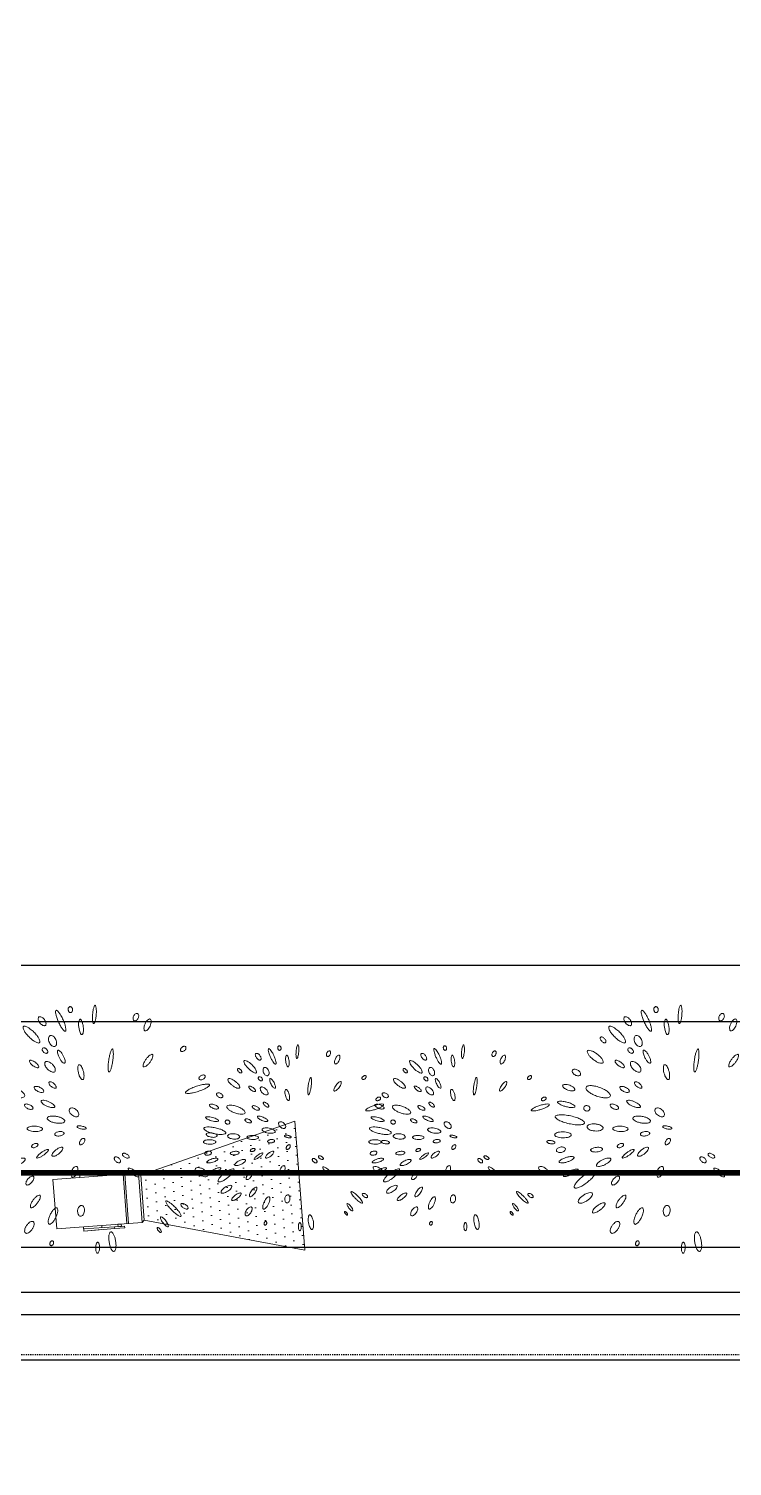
# Model space of a CAD drawing. Header units: millimetres. Extents: x 2562 to 7288, y 778 to 5635.
# Drawn here: x 5418.4 to 5480.8, y 959.7 to 1087.3 of the extents above; entities that cross this region are included whole.
import ezdxf

# ---------------------------------------------------------------- set-up
doc = ezdxf.new("R2010")
doc.units = ezdxf.units.MM
doc.set_wipeout_variables(frame=1)
doc.linetypes.add('HIDDEN', pattern=[0.375, 0.25, -0.125])
for name, color, linetype in [('0-gnl-gor3', 252, 'Continuous'), ('0-gnl-gor5', 254, 'Continuous'), ('0-gnl-ust', 191, 'HIDDEN'), ('BH-DO-NOTLAR', 12, 'Continuous'), ('yeni string aydinlatma', 30, 'Continuous')]:
    doc.layers.add(name, color=color, linetype=linetype)
doc.layers.add('ONOFF_LI-11', color=7, linetype='Continuous', lineweight=0, true_color=0xcc33a1)
doc.layers.add('x-ref_base plan 1$0$SHG-WALL-HATCH', color=252, linetype='Continuous', lineweight=5)
doc.linetypes.add('ZIGZAG', pattern='A,0.00254,-5.08,[131,ltypeshp.shx,S=5.08,R=0,X=-5.08,Y=0],-10.16,[131,ltypeshp.shx,S=5.08,R=180,X=5.08,Y=0],-5.08', length=20.32254)

# ---------------------------------------------------------------- blocks, each defined once
blk = doc.blocks.new('boh')
at = {"layer": 'x-ref_base plan 1$0$SHG-WALL-HATCH'}
h = blk.add_hatch(color=256, dxfattribs=at)
h.paths.add_polyline_path([(-50117.15, -17732.22), (-50034.35, -17614.48), (-49883.52, -17720.55), (-49893.06, -17734.12), (-49885, -17739.86), (-49865.85, -17712.99), (-49871.15, -17709.21), (-49695.36, -17462.62), (-49695.36, -17422.82), (-49877.33, -17293.1), (-49877.4, -17293.2), (-50153.53, -17679.83), (-50163.3, -17672.85), (-50360.76, -17949.33), (-50360.76, -17949.33), (-50363.26, -17952.83), (-50339.88, -17969.33), (-50237.55, -17824.89), (-50124.79, -17905.11), (-50124.5, -17904.98), (-50124.66, -17905.21), (-50036.9, -17967.64), (-50036.37, -17967.42), (-50036.66, -17967.81), (-49884.51, -18076.05), (-49852.23, -18099.07), (-49778.23, -17995.28), (-49969.75, -17858.75), (-49949.44, -17830.25), (-49956.91, -17824.92), (-49966.34, -17838.32), (-49974.19, -17832.8), (-49976.15, -17831.42), (-49976.15, -17831.42), (-49984.66, -17825.44)])
h.paths.add_polyline_path([(-50067.71, -17574.93), (-49886.01, -17320.06), (-49715.83, -17441.38), (-49897.52, -17696.25)], flags=16)
h.paths.add_polyline_path([(-50020.42, -18330.56), (-49852.36, -18099.26), (-49878.93, -18080.08), (-49884.54, -18076.09), (-50014.3, -18258.48), (-50268.3, -18077.79), (-50304.33, -18128.45)])
h.paths.add_polyline_path([(-50095.22, -17156.18), (-50086.51, -17143.97), (-50103.44, -17131.9), (-50096.86, -17122.66), (-50133.27, -17122.66), (-50136.58, -17126.7)])
h.paths.add_polyline_path([(-50293.75, -17616.42), (-50287.24, -17621.06), (-49994.09, -17209.85), (-50005.09, -17202.02), (-50013.79, -17214.23), (-50009.31, -17217.42)])
h.paths.add_polyline_path([(-51718.65, -19644.21), (-51696.58, -19696.99), (-51676.22, -19688.48), (-51698.29, -19635.7)], flags=9)
h.paths.add_polyline_path([(-51407.22, -19513.01), (-51385.15, -19565.79), (-51364.79, -19557.27), (-51386.86, -19504.49)], flags=9)
h.paths.add_polyline_path([(-53133.33, -20478.85), (-53014.84, -20478.85), (-53014.84, -20434.71), (-53133.33, -20434.71)], flags=9)
h.paths.add_polyline_path([(-52168.23, -20183.94), (-52106.12, -20183.94), (-52106.12, -20161.87), (-52168.23, -20161.87)], flags=9)
h.paths.add_polyline_path([(-52271.69, -20922.88), (-52012.88, -20922.88), (-52012.88, -20878.74), (-52271.69, -20878.74)], flags=9)
h.paths.add_polyline_path([(-51847.35, -21114.15), (-51728.85, -21114.15), (-51728.85, -21070.01), (-51847.35, -21070.01)], flags=9)
h.paths.add_polyline_path([(-51017.62, -19075.08), (-50832.23, -19075.08), (-50832.23, -19030.94), (-51017.62, -19030.94)], flags=9)
h.paths.add_polyline_path([(-51195.04, -19269.3), (-51058.87, -19269.3), (-51058.87, -19225.17), (-51195.04, -19225.17)], flags=9)
h.paths.add_polyline_path([(-51372.27, -19292.33), (-51292.93, -19292.33), (-51292.93, -19248.19), (-51372.27, -19248.19)], flags=9)
h.paths.add_polyline_path([(-51262.74, -20921.58), (-51003.93, -20921.58), (-51003.93, -20877.45), (-51262.74, -20877.45)], flags=9)
h.paths.add_polyline_path([(-50758.06, -20409.89), (-50683.72, -20409.89), (-50683.72, -20387.82), (-50758.06, -20387.82)], flags=9)
h.paths.add_polyline_path([(-52080.43, -19680.92), (-52055.45, -19680.92), (-52055.45, -19658.85), (-52080.43, -19658.85)], flags=9)
h.paths.add_polyline_path([(-51721.04, -19787.97), (-51696.05, -19787.97), (-51696.05, -19765.91), (-51721.04, -19765.91)], flags=9)
h.paths.add_polyline_path([(-51714.06, -20458.99), (-51689.07, -20458.99), (-51689.07, -20436.92), (-51714.06, -20436.92)], flags=9)
h.paths.add_polyline_path([(-51873.54, -20765.64), (-51848.55, -20765.64), (-51848.55, -20743.57), (-51873.54, -20743.57)], flags=9)
h.paths.add_polyline_path([(-52920.93, -20205.77), (-52895.95, -20205.77), (-52895.95, -20183.7), (-52920.93, -20183.7)], flags=9)
h.paths.add_polyline_path([(-52696.25, -20247.36), (-52563.34, -20247.36), (-52563.34, -20169.49), (-52696.25, -20169.49)], flags=9)
h.paths.add_polyline_path([(-51144.46, -19471.95), (-50957.7, -19387.5), (-50975.89, -19347.29), (-51162.65, -19431.74)], flags=9)
h.paths.add_polyline_path([(-50873.39, -19299.53), (-50784.26, -19299.53), (-50784.26, -19221.66), (-50873.39, -19221.66)], flags=9)
h.paths.add_polyline_path([(-51438.98, -19970.77), (-51375.41, -19970.77), (-51375.41, -19926.63), (-51438.98, -19926.63)], flags=9)
h.paths.add_polyline_path([(-52119.84, -20097.97), (-51963.17, -20024.89), (-51981.82, -19984.89), (-52138.5, -20057.97)], flags=9)
h = blk.add_hatch(color=256, dxfattribs=at)
h.paths.add_polyline_path([(-50117.15, -17732.22), (-50034.35, -17614.48), (-49883.52, -17720.55), (-49893.06, -17734.12), (-49885, -17739.86), (-49865.85, -17712.99), (-49871.15, -17709.21), (-49695.36, -17462.62), (-49695.36, -17422.82), (-49877.33, -17293.1), (-49877.4, -17293.2), (-50153.53, -17679.83), (-50163.3, -17672.85), (-50360.76, -17949.33), (-50360.76, -17949.33), (-50363.26, -17952.83), (-50339.88, -17969.33), (-50237.55, -17824.89), (-50124.79, -17905.11), (-50124.5, -17904.98), (-50124.66, -17905.21), (-50036.9, -17967.64), (-50036.37, -17967.42), (-50036.66, -17967.81), (-49884.51, -18076.05), (-49852.23, -18099.07), (-49778.23, -17995.28), (-49969.75, -17858.75), (-49949.44, -17830.25), (-49956.91, -17824.92), (-49966.34, -17838.32), (-49974.19, -17832.8), (-49976.15, -17831.42), (-49976.15, -17831.42), (-49984.66, -17825.44)])
h.paths.add_polyline_path([(-50067.71, -17574.93), (-49886.01, -17320.06), (-49715.83, -17441.38), (-49897.52, -17696.25)], flags=16)
h.paths.add_polyline_path([(-50020.42, -18330.56), (-49852.36, -18099.26), (-49878.93, -18080.08), (-49884.54, -18076.09), (-50014.3, -18258.48), (-50268.3, -18077.79), (-50304.33, -18128.45)])
h.paths.add_polyline_path([(-50095.22, -17156.18), (-50086.51, -17143.97), (-50103.44, -17131.9), (-50096.86, -17122.66), (-50133.27, -17122.66), (-50136.58, -17126.7)])
h.paths.add_polyline_path([(-50293.75, -17616.42), (-50287.24, -17621.06), (-49994.09, -17209.85), (-50005.09, -17202.02), (-50013.79, -17214.23), (-50009.31, -17217.42)])
h.paths.add_polyline_path([(-51718.65, -19644.21), (-51696.58, -19696.99), (-51676.22, -19688.48), (-51698.29, -19635.7)], flags=9)
h.paths.add_polyline_path([(-51407.22, -19513.01), (-51385.15, -19565.79), (-51364.79, -19557.27), (-51386.86, -19504.49)], flags=9)
h.paths.add_polyline_path([(-53133.33, -20478.85), (-53014.84, -20478.85), (-53014.84, -20434.71), (-53133.33, -20434.71)], flags=9)
h.paths.add_polyline_path([(-52168.23, -20183.94), (-52106.12, -20183.94), (-52106.12, -20161.87), (-52168.23, -20161.87)], flags=9)
h.paths.add_polyline_path([(-52271.69, -20922.88), (-52012.88, -20922.88), (-52012.88, -20878.74), (-52271.69, -20878.74)], flags=9)
h.paths.add_polyline_path([(-51847.35, -21114.15), (-51728.85, -21114.15), (-51728.85, -21070.01), (-51847.35, -21070.01)], flags=9)
h.paths.add_polyline_path([(-51017.62, -19075.08), (-50832.23, -19075.08), (-50832.23, -19030.94), (-51017.62, -19030.94)], flags=9)
h.paths.add_polyline_path([(-51195.04, -19269.3), (-51058.87, -19269.3), (-51058.87, -19225.17), (-51195.04, -19225.17)], flags=9)
h.paths.add_polyline_path([(-51372.27, -19292.33), (-51292.93, -19292.33), (-51292.93, -19248.19), (-51372.27, -19248.19)], flags=9)
h.paths.add_polyline_path([(-51262.74, -20921.58), (-51003.93, -20921.58), (-51003.93, -20877.45), (-51262.74, -20877.45)], flags=9)
h.paths.add_polyline_path([(-50758.06, -20409.89), (-50683.72, -20409.89), (-50683.72, -20387.82), (-50758.06, -20387.82)], flags=9)
h.paths.add_polyline_path([(-52080.43, -19680.92), (-52055.45, -19680.92), (-52055.45, -19658.85), (-52080.43, -19658.85)], flags=9)
h.paths.add_polyline_path([(-51721.04, -19787.97), (-51696.05, -19787.97), (-51696.05, -19765.91), (-51721.04, -19765.91)], flags=9)
h.paths.add_polyline_path([(-51714.06, -20458.99), (-51689.07, -20458.99), (-51689.07, -20436.92), (-51714.06, -20436.92)], flags=9)
h.paths.add_polyline_path([(-51873.54, -20765.64), (-51848.55, -20765.64), (-51848.55, -20743.57), (-51873.54, -20743.57)], flags=9)
h.paths.add_polyline_path([(-52920.93, -20205.77), (-52895.95, -20205.77), (-52895.95, -20183.7), (-52920.93, -20183.7)], flags=9)
h.paths.add_polyline_path([(-52696.25, -20247.36), (-52563.34, -20247.36), (-52563.34, -20169.49), (-52696.25, -20169.49)], flags=9)
h.paths.add_polyline_path([(-51144.46, -19471.95), (-50957.7, -19387.5), (-50975.89, -19347.29), (-51162.65, -19431.74)], flags=9)
h.paths.add_polyline_path([(-50873.39, -19299.53), (-50784.26, -19299.53), (-50784.26, -19221.66), (-50873.39, -19221.66)], flags=9)
h.paths.add_polyline_path([(-51438.98, -19970.77), (-51375.41, -19970.77), (-51375.41, -19926.63), (-51438.98, -19926.63)], flags=9)
h.paths.add_polyline_path([(-52119.84, -20097.97), (-51963.17, -20024.89), (-51981.82, -19984.89), (-52138.5, -20057.97)], flags=9)
blk = doc.blocks.new('LI-11')
blk.add_wipeout([(-2.2, 3.19), (2.2, 3.19), (2.2, 0.81), (2.56, 0.81), (2.56, -2.83), (2.41, -2.83), (2.41, -2.56), (2.2, -2.56), (2.2, -4.41), (2, -4.61), (-2, -4.61), (-2.2, -4.41), (-2.2, -2.61), (-2.4, -2.61), (-2.4, -2.83), (-2.55, -2.83), (-2.56, 0.81), (-2.2, 0.81)]).dxf.layer = 'ONOFF_LI-11'
at = {"layer": 'ONOFF_LI-11', "ltscale": 3, "true_color": 0xf4cd0b}
h = blk.add_hatch(dxfattribs=at)
h.set_pattern_fill('DOTS', color=40, scale=0.5)
h.paths.add_polyline_path([(-5.75, -18.62), (5.75, -18.62), (2, -4.61), (-2, -4.61)])
at = {"layer": 'ONOFF_LI-11', "color": 251, "ltscale": 3}
for p, q in [((-2.2, 0.81), (-2.56, 0.81)), ((-2.56, 0.81), (-2.56, -0.81)), ((2.2, 0.81), (2.56, 0.81)), ((2.56, 0.81), (2.56, -0.81)), ((-2.2, -0.81), (-2.39, -0.81)), ((2.2, -0.81), (2.39, -0.81)), ((2.41, -1.95), (2.56, -1.95))]:
    blk.add_line(p, q, dxfattribs=at)
at = {"layer": 'ONOFF_LI-11', "ltscale": 3}
for points in [[(2.2, -4.41), (2.2, 3.19), (-2.2, 3.19), (-2.2, -4.41)], [(-2.2, -3.06), (2.2, -3.06)], [(-2.2, -3.21), (2.2, -3.21)], [(-2.2, -4.41), (2.2, -4.41)], [(-2, -4.61), (-2.2, -4.41)], [(-2, -4.61), (2, -4.61)], [(-2, -4.61), (2, -4.61)], [(2, -4.61), (2.2, -4.41)]]:
    blk.add_lwpolyline(points, dxfattribs=at)
at = {"layer": 'ONOFF_LI-11', "color": 251, "ltscale": 3}
for points in [[(-2.56, -1.95), (-2.56, 0.81)], [(-2.41, -1.95), (-2.38, 0.81)], [(2.41, -1.95), (2.38, 0.81)], [(2.56, -1.95), (2.56, 0.81)]]:
    blk.add_lwpolyline(points, dxfattribs=at)
for points in [[(-2.55, -2.83), (-2.4, -2.83), (-2.4, -1.95), (-2.55, -1.95)], [(-2.4, -2.21), (-2.2, -2.21), (-2.2, -2.61), (-2.4, -2.61)], [(2.2, -2.26), (2.41, -2.26), (2.41, -2.56), (2.2, -2.56)], [(2.41, -1.95), (2.56, -1.95), (2.56, -2.83), (2.41, -2.83)]]:
    blk.add_lwpolyline(points, close=True, dxfattribs=at)
at = {"layer": 'ONOFF_LI-11', "color": 40, "ltscale": 3, "true_color": 0xf4cd0b}
blk.add_lwpolyline([(-5.75, -18.62), (5.75, -18.62), (2, -4.61), (-2, -4.61), (-5.75, -18.62)], dxfattribs=at)
blk = doc.blocks.new('BP_Abelia grandiflora')
at = {"layer": '0-gnl-gor5', "lineweight": 9}
for points in [[(0.0025, 0.2302, 0.154562), (0.0008, 0.2297, 0.106795), (-0.0008, 0.2278, 0.073326), (-0.0017, 0.2253, 0.059836), (-0.002, 0.222, 0.059836), (-0.0016, 0.2187, 0.073326), (-0.0005, 0.2163, 0.106795), (0.0013, 0.2145, 0.154562), (0.003, 0.214, 0.154562), (0.0046, 0.2146, 0.106795), (0.0063, 0.2165, 0.073326), (0.0072, 0.219, 0.059836), (0.0075, 0.2223, 0.059836), (0.007, 0.2255, 0.073326), (0.0059, 0.228, 0.106795), (0.0042, 0.2298, 0.154562)], [(-0.0949, 0.2077, 0.206976), (-0.0962, 0.2062, 0.096084), (-0.0969, 0.2021, 0.052894), (-0.0962, 0.1976, 0.039992), (-0.0943, 0.1919, 0.039992), (-0.0914, 0.1866, 0.052894), (-0.0886, 0.183, 0.096084), (-0.0851, 0.1807, 0.206976), (-0.0831, 0.1807, 0.206976), (-0.0818, 0.1821, 0.096084), (-0.0811, 0.1862, 0.052894), (-0.0818, 0.1908, 0.039992), (-0.0837, 0.1965, 0.039992), (-0.0866, 0.2018, 0.052894), (-0.0894, 0.2054, 0.096084), (-0.0929, 0.2077, 0.206976)], [(-0.0624, 0.1861, 0.029169), (-0.0573, 0.1778, 0.03978), (-0.0528, 0.1723, 0.081053), (-0.0476, 0.1685, 0.247796), (-0.0454, 0.1685, 0.247796), (-0.0441, 0.1704, 0.081053), (-0.0445, 0.1768, 0.03978), (-0.0466, 0.1836, 0.029169), (-0.0507, 0.1924, 0.029169), (-0.0558, 0.2006, 0.03978), (-0.0603, 0.2061, 0.081053), (-0.0655, 0.21, 0.247796), (-0.0677, 0.2099, 0.247796), (-0.0689, 0.2081, 0.081053), (-0.0686, 0.2016, 0.03978), (-0.0665, 0.1949, 0.029169)], [(-0.0439, 0.2257, 0.261938), (-0.0448, 0.2249, 0.075007), (-0.0454, 0.2211, 0.035692), (-0.0451, 0.2169, 0.025978), (-0.044, 0.2111, 0.025978), (-0.0423, 0.2055, 0.035692), (-0.0406, 0.2017, 0.075007), (-0.0383, 0.1986, 0.261938), (-0.0372, 0.1982, 0.261938), (-0.0363, 0.199, 0.075007), (-0.0357, 0.2029, 0.035692), (-0.036, 0.2071, 0.025978), (-0.0371, 0.2128, 0.025978), (-0.0388, 0.2184, 0.035692), (-0.0405, 0.2223, 0.075007), (-0.0428, 0.2254, 0.261938)], [(-0.0182, 0.2289, 0.243416), (-0.0193, 0.2281, 0.082852), (-0.0205, 0.2245, 0.04109), (-0.0209, 0.2203, 0.030206), (-0.0205, 0.2146, 0.030206), (-0.0194, 0.209, 0.04109), (-0.018, 0.205, 0.082852), (-0.0159, 0.2019, 0.243416), (-0.0146, 0.2014, 0.243416), (-0.0135, 0.2022, 0.082852), (-0.0123, 0.2058, 0.04109), (-0.012, 0.21, 0.030206), (-0.0124, 0.2157, 0.030206), (-0.0135, 0.2213, 0.04109), (-0.0149, 0.2252, 0.082852), (-0.0169, 0.2284, 0.243416)], [(0.0309, 0.2284, 0.217322), (0.0291, 0.228, 0.092688), (0.0264, 0.2249, 0.049364), (0.0246, 0.2208, 0.036974), (0.023, 0.215, 0.036974), (0.0223, 0.209, 0.049364), (0.0226, 0.2045, 0.092688), (0.024, 0.2006, 0.217322), (0.0255, 0.1996, 0.217322), (0.0273, 0.2, 0.092688), (0.03, 0.2031, 0.049364), (0.0318, 0.2072, 0.036974), (0.0334, 0.213, 0.036974), (0.0341, 0.219, 0.049364), (0.0338, 0.2235, 0.092688), (0.0324, 0.2274, 0.217322)], [(0.0625, 0.2217, 0.256191), (0.0601, 0.2214, 0.077505), (0.0549, 0.2164, 0.037329), (0.0505, 0.2097, 0.027247), (0.0458, 0.1998, 0.027247), (0.0422, 0.1895, 0.037329), (0.0406, 0.1816, 0.077505), (0.0407, 0.1744, 0.256191), (0.0422, 0.1726, 0.256191), (0.0445, 0.1728, 0.077505), (0.0497, 0.1779, 0.037329), (0.0541, 0.1846, 0.027247), (0.0588, 0.1944, 0.027247), (0.0624, 0.2048, 0.037329), (0.0641, 0.2126, 0.077505), (0.0639, 0.2199, 0.256191)], [(0.0872, 0.2131, 0.259831), (0.0859, 0.213, 0.07593), (0.0827, 0.2101, 0.036288), (0.0799, 0.2062, 0.026439), (0.0768, 0.2004, 0.026439), (0.0743, 0.1943, 0.036288), (0.0731, 0.1897, 0.07593), (0.0729, 0.1854, 0.259831), (0.0737, 0.1843, 0.259831), (0.0751, 0.1844, 0.07593), (0.0783, 0.1873, 0.036288), (0.0811, 0.1912, 0.026439), (0.0842, 0.197, 0.026439), (0.0866, 0.203, 0.036288), (0.0879, 0.2077, 0.07593), (0.088, 0.212, 0.259831)], [(-0.1169, 0.1861, 0.228205), (-0.1179, 0.1848, 0.088786), (-0.1179, 0.181, 0.045809), (-0.1169, 0.177, 0.034018), (-0.1147, 0.1718, 0.034018), (-0.1117, 0.167, 0.045809), (-0.109, 0.1638, 0.088786), (-0.1059, 0.1617, 0.228205), (-0.1043, 0.1617, 0.228205), (-0.1034, 0.163, 0.088786), (-0.1033, 0.1668, 0.045809), (-0.1044, 0.1708, 0.034018), (-0.1066, 0.176, 0.034018), (-0.1095, 0.1808, 0.045809), (-0.1123, 0.184, 0.088786), (-0.1154, 0.1861, 0.228205)], [(0.1147, 0.1991, 0.205663), (0.1132, 0.1993, 0.096491), (0.1103, 0.1979, 0.053352), (0.1077, 0.1954, 0.040391), (0.105, 0.1915, 0.040391), (0.1029, 0.1873, 0.053352), (0.102, 0.1838, 0.096491), (0.1021, 0.1806, 0.205663), (0.103, 0.1793, 0.205663), (0.1046, 0.1791, 0.096491), (0.1075, 0.1806, 0.053352), (0.1101, 0.1831, 0.040391), (0.1128, 0.1869, 0.040391), (0.1148, 0.1912, 0.053352), (0.1158, 0.1946, 0.096491), (0.1157, 0.1979, 0.205663)], [(-0.1584, 0.1599, 0.17972), (-0.1593, 0.158, 0.103229), (-0.1587, 0.1544, 0.062965), (-0.157, 0.151, 0.049171), (-0.1537, 0.1471, 0.049171), (-0.1498, 0.144, 0.062965), (-0.1463, 0.1423, 0.103229), (-0.1427, 0.1419, 0.17972), (-0.1408, 0.1428, 0.17972), (-0.14, 0.1447, 0.103229), (-0.1405, 0.1483, 0.062965), (-0.1423, 0.1518, 0.049171), (-0.1455, 0.1556, 0.049171), (-0.1494, 0.1587, 0.062965), (-0.1529, 0.1604, 0.103229), (-0.1565, 0.1608, 0.17972)], [(-0.0361, 0.1647, 0.224678), (-0.0373, 0.1636, 0.090084), (-0.0382, 0.1598, 0.046944), (-0.0381, 0.1555, 0.034953), (-0.0369, 0.1499, 0.034953), (-0.035, 0.1445, 0.046944), (-0.0329, 0.1407, 0.090084), (-0.0301, 0.1379, 0.224678), (-0.0285, 0.1376, 0.224678), (-0.0273, 0.1387, 0.090084), (-0.0264, 0.1425, 0.046944), (-0.0265, 0.1468, 0.034953), (-0.0277, 0.1525, 0.034953), (-0.0296, 0.1579, 0.046944), (-0.0317, 0.1617, 0.090084), (-0.0345, 0.1644, 0.224678)], [(-0.0073, 0.1703, 0.208148), (-0.0086, 0.1698, 0.095716), (-0.0104, 0.1674, 0.052486), (-0.0115, 0.1642, 0.039639), (-0.0122, 0.1599, 0.039639), (-0.0122, 0.1556, 0.052486), (-0.0116, 0.1523, 0.095716), (-0.0102, 0.1497, 0.208148), (-0.0089, 0.149, 0.208148), (-0.0075, 0.1495, 0.095716), (-0.0058, 0.1519, 0.052486), (-0.0047, 0.155, 0.039639), (-0.004, 0.1593, 0.039639), (-0.004, 0.1637, 0.052486), (-0.0046, 0.1669, 0.095716), (-0.006, 0.1696, 0.208148)], [(0.0349, 0.1693, 0.191592), (0.0327, 0.169, 0.100474), (0.0295, 0.1664, 0.058435), (0.0271, 0.1626, 0.044925), (0.0251, 0.1571, 0.044925), (0.0241, 0.1513, 0.058435), (0.0242, 0.1468, 0.100474), (0.0257, 0.1429, 0.191592), (0.0274, 0.1416, 0.191592), (0.0296, 0.1419, 0.100474), (0.0328, 0.1445, 0.058435), (0.0352, 0.1483, 0.044925), (0.0372, 0.1538, 0.044925), (0.0382, 0.1596, 0.058435), (0.0381, 0.1641, 0.100474), (0.0366, 0.1679, 0.191592)], [(0.0696, 0.1689, 0.110174), (0.0678, 0.1694, 0.102587), (0.0658, 0.169, 0.093413), (0.0641, 0.1678, 0.08782), (0.0629, 0.1661, 0.08782), (0.0623, 0.164, 0.093413), (0.0624, 0.162, 0.102587), (0.0634, 0.1602, 0.110174), (0.0648, 0.159, 0.110174), (0.0666, 0.1586, 0.102587), (0.0686, 0.159, 0.093413), (0.0703, 0.1601, 0.08782), (0.0716, 0.1619, 0.08782), (0.0722, 0.1639, 0.093413), (0.072, 0.166, 0.102587), (0.0711, 0.1678, 0.110174)], [(0.1041, 0.1589, 0.219849), (0.1013, 0.1592, 0.09181), (0.0958, 0.156, 0.048525), (0.0909, 0.1509, 0.036269), (0.0857, 0.1431, 0.036269), (0.0816, 0.1346, 0.048525), (0.0797, 0.1279, 0.09181), (0.0797, 0.1215, 0.219849), (0.0813, 0.1192, 0.219849), (0.084, 0.119, 0.09181), (0.0896, 0.1222, 0.048525), (0.0944, 0.1273, 0.036269), (0.0997, 0.1351, 0.036269), (0.1038, 0.1435, 0.048525), (0.1057, 0.1503, 0.09181), (0.1057, 0.1567, 0.219849)], [(0.1382, 0.1775, 0.15118), (0.1365, 0.1782, 0.106997), (0.134, 0.1779, 0.074795), (0.1316, 0.1766, 0.061485), (0.1292, 0.1743, 0.061485), (0.1274, 0.1716, 0.074795), (0.1266, 0.169, 0.106997), (0.1268, 0.1664, 0.15118), (0.1278, 0.1649, 0.15118), (0.1295, 0.1642, 0.106997), (0.132, 0.1645, 0.074795), (0.1344, 0.1658, 0.061485), (0.1368, 0.1681, 0.061485), (0.1386, 0.1708, 0.074795), (0.1394, 0.1734, 0.106997), (0.1392, 0.176, 0.15118)], [(-0.1156, 0.1428, 0.225102), (-0.1162, 0.1413, 0.08993), (-0.1152, 0.1376, 0.046807), (-0.1131, 0.134, 0.03484), (-0.1095, 0.1297, 0.03484), (-0.1053, 0.1259, 0.046807), (-0.1018, 0.1236, 0.08993), (-0.0982, 0.1225, 0.225102), (-0.0967, 0.123, 0.225102), (-0.0961, 0.1245, 0.08993), (-0.0971, 0.1282, 0.046807), (-0.0992, 0.1318, 0.03484), (-0.1028, 0.1361, 0.03484), (-0.1069, 0.1399, 0.046807), (-0.1104, 0.1422, 0.08993), (-0.1141, 0.1433, 0.225102)], [(-0.0742, 0.1435, 0.185857), (-0.075, 0.1421, 0.10188), (-0.0748, 0.1393, 0.060594), (-0.0736, 0.1365, 0.046923), (-0.0714, 0.1332, 0.046923), (-0.0686, 0.1304, 0.060594), (-0.066, 0.1288, 0.10188), (-0.0633, 0.1281, 0.185857), (-0.0618, 0.1286, 0.185857), (-0.061, 0.13, 0.10188), (-0.0612, 0.1328, 0.060594), (-0.0623, 0.1357, 0.046923), (-0.0646, 0.1389, 0.046923), (-0.0674, 0.1417, 0.060594), (-0.07, 0.1434, 0.10188), (-0.0727, 0.144, 0.185857)], [(0.1675, 0.1451, 0.224459), (0.1656, 0.1458, 0.090164), (0.1609, 0.1447, 0.047015), (0.1562, 0.1421, 0.035012), (0.1506, 0.1377, 0.035012), (0.1457, 0.1326, 0.047015), (0.1427, 0.1282, 0.090164), (0.1412, 0.1236, 0.224459), (0.1418, 0.1216, 0.224459), (0.1437, 0.1209, 0.090164), (0.1484, 0.122, 0.047015), (0.153, 0.1245, 0.035012), (0.1586, 0.129, 0.035012), (0.1635, 0.1341, 0.047015), (0.1665, 0.1385, 0.090164), (0.1681, 0.1431, 0.224459)], [(-0.1882, 0.1194, 0.136055), (-0.1885, 0.1183, 0.10695), (-0.1881, 0.1168, 0.081551), (-0.1873, 0.1156, 0.069671), (-0.1859, 0.1145, 0.069671), (-0.1842, 0.1138, 0.081551), (-0.1827, 0.1137, 0.10695), (-0.1813, 0.1141, 0.136055), (-0.1805, 0.1149, 0.136055), (-0.1802, 0.116, 0.10695), (-0.1805, 0.1174, 0.081551), (-0.1814, 0.1187, 0.069671), (-0.1828, 0.1198, 0.069671), (-0.1844, 0.1204, 0.081551), (-0.1859, 0.1206, 0.10695), (-0.1873, 0.1202, 0.136055)], [(-0.1503, 0.1158, 0.222164), (-0.1506, 0.1139, 0.090991), (-0.1487, 0.1099, 0.047763), (-0.1455, 0.1062, 0.035633), (-0.1404, 0.102, 0.035633), (-0.1348, 0.0986, 0.047763), (-0.1302, 0.0968, 0.090991), (-0.1258, 0.0964, 0.222164), (-0.1242, 0.0973, 0.222164), (-0.1238, 0.0992, 0.090991), (-0.1257, 0.1032, 0.047763), (-0.1289, 0.1069, 0.035633), (-0.134, 0.1111, 0.035633), (-0.1396, 0.1145, 0.047763), (-0.1442, 0.1163, 0.090991), (-0.1486, 0.1167, 0.222164)], [(-0.0304, 0.1171, 0.270783), (-0.0309, 0.1163, 0.071066), (-0.0307, 0.1129, 0.033234), (-0.0297, 0.1092, 0.024094), (-0.0277, 0.1044, 0.024094), (-0.0252, 0.0997, 0.033234), (-0.0231, 0.0966, 0.071066), (-0.0205, 0.0942, 0.270783), (-0.0196, 0.0941, 0.270783), (-0.019, 0.0949, 0.071066), (-0.0193, 0.0984, 0.033234), (-0.0203, 0.1021, 0.024094), (-0.0223, 0.1069, 0.024094), (-0.0248, 0.1115, 0.033234), (-0.0269, 0.1146, 0.071066), (-0.0294, 0.117, 0.270783)], [(-0.0097, 0.1225, 0.164937), (-0.0107, 0.1219, 0.10574), (-0.0115, 0.1203, 0.068929), (-0.0118, 0.1184, 0.055121), (-0.0115, 0.1159, 0.055121), (-0.0107, 0.1136, 0.068929), (-0.0096, 0.112, 0.10574), (-0.0081, 0.1109, 0.164937), (-0.007, 0.1108, 0.164937), (-0.006, 0.1114, 0.10574), (-0.0051, 0.113, 0.068929), (-0.0049, 0.115, 0.055121), (-0.0051, 0.1174, 0.055121), (-0.006, 0.1197, 0.068929), (-0.007, 0.1213, 0.10574), (-0.0085, 0.1224, 0.164937)], [(0.0237, 0.1248, 0.221241), (0.0221, 0.1244, 0.091319), (0.0196, 0.1216, 0.048066), (0.0178, 0.1178, 0.035885), (0.0163, 0.1124, 0.035885), (0.0156, 0.1069, 0.048066), (0.0158, 0.1028, 0.091319), (0.017, 0.0992, 0.221241), (0.0183, 0.0982, 0.221241), (0.0199, 0.0986, 0.091319), (0.0224, 0.1014, 0.048066), (0.0241, 0.1052, 0.035885), (0.0256, 0.1105, 0.035885), (0.0263, 0.1161, 0.048066), (0.0262, 0.1202, 0.091319), (0.025, 0.1238, 0.221241)], [(0.0661, 0.1221, 0.181524), (0.0647, 0.1224, 0.10285), (0.0625, 0.1216, 0.062262), (0.0604, 0.12, 0.048498), (0.0583, 0.1175, 0.048498), (0.0568, 0.1145, 0.062262), (0.0561, 0.1121, 0.10285), (0.0562, 0.1097, 0.181524), (0.057, 0.1086, 0.181524), (0.0584, 0.1082, 0.10285), (0.0606, 0.109, 0.062262), (0.0627, 0.1106, 0.048498), (0.0648, 0.1132, 0.048498), (0.0663, 0.1161, 0.062262), (0.067, 0.1186, 0.10285), (0.0669, 0.121, 0.181524)], [(0.1873, 0.118, 0.167836), (0.1863, 0.1188, 0.105336), (0.1844, 0.119, 0.067731), (0.1823, 0.1185, 0.053888), (0.18, 0.1173, 0.053888), (0.178, 0.1156, 0.067731), (0.1767, 0.1139, 0.105336), (0.1762, 0.112, 0.167836), (0.1765, 0.1108, 0.167836), (0.1775, 0.1101, 0.105336), (0.1794, 0.1099, 0.067731), (0.1815, 0.1103, 0.053888), (0.1838, 0.1116, 0.053888), (0.1858, 0.1133, 0.067731), (0.1871, 0.1149, 0.105336), (0.1876, 0.1168, 0.167836)], [(-0.0318, 0.0896, 0.218092), (-0.0326, 0.0885, 0.092422), (-0.0328, 0.0851, 0.049107), (-0.0319, 0.0815, 0.036758), (-0.0299, 0.077, 0.036758), (-0.0273, 0.0729, 0.049107), (-0.0248, 0.0701, 0.092422), (-0.022, 0.0684, 0.218092), (-0.0205, 0.0685, 0.218092), (-0.0196, 0.0696, 0.092422), (-0.0195, 0.073, 0.049107), (-0.0203, 0.0766, 0.036758), (-0.0223, 0.0811, 0.036758), (-0.025, 0.0852, 0.049107), (-0.0274, 0.088, 0.092422), (-0.0303, 0.0897, 0.218092)], [(0.0052, 0.0784, 0.182227), (0.0039, 0.0779, 0.102698), (0.0023, 0.0761, 0.061989), (0.0013, 0.0736, 0.048238), (0.0008, 0.0702, 0.048238), (0.001, 0.0668, 0.061989), (0.0017, 0.0643, 0.102698), (0.003, 0.0623, 0.182227), (0.0043, 0.0617, 0.182227), (0.0056, 0.0621, 0.102698), (0.0072, 0.064, 0.061989), (0.0082, 0.0665, 0.048238), (0.0087, 0.0698, 0.048238), (0.0085, 0.0732, 0.061989), (0.0079, 0.0758, 0.102698), (0.0065, 0.0778, 0.182227)], [(0.0359, 0.0865, 0.213517), (0.0338, 0.0863, 0.093974), (0.0304, 0.0835, 0.050644), (0.0276, 0.0795, 0.038059), (0.0249, 0.0736, 0.038059), (0.0232, 0.0674, 0.050644), (0.0227, 0.0625, 0.093974), (0.0236, 0.0581, 0.213517), (0.025, 0.0567, 0.213517), (0.0271, 0.0569, 0.093974), (0.0305, 0.0597, 0.050644), (0.0333, 0.0637, 0.038059), (0.036, 0.0696, 0.038059), (0.0377, 0.0759, 0.050644), (0.0382, 0.0807, 0.093974), (0.0373, 0.0851, 0.213517)], [(0.0679, 0.0919, 0.234361), (0.0665, 0.0921, 0.086447), (0.0632, 0.0903, 0.043866), (0.0603, 0.0875, 0.032434), (0.0569, 0.0832, 0.032434), (0.0542, 0.0785, 0.043866), (0.0527, 0.0747, 0.086447), (0.0523, 0.071, 0.234361), (0.053, 0.0698, 0.234361), (0.0544, 0.0696, 0.086447), (0.0576, 0.0714, 0.043866), (0.0606, 0.0742, 0.032434), (0.0639, 0.0785, 0.032434), (0.0667, 0.0832, 0.043866), (0.0681, 0.087, 0.086447), (0.0686, 0.0907, 0.234361)], [(0.094, 0.0995, 0.190551), (0.0926, 0.0999, 0.100739), (0.0901, 0.0991, 0.058823), (0.0878, 0.0973, 0.045281), (0.0853, 0.0945, 0.045281), (0.0834, 0.0913, 0.058823), (0.0825, 0.0885, 0.100739), (0.0824, 0.0859, 0.190551), (0.0832, 0.0847, 0.190551), (0.0846, 0.0843, 0.100739), (0.0871, 0.0852, 0.058823), (0.0894, 0.0869, 0.045281), (0.0919, 0.0897, 0.045281), (0.0938, 0.0929, 0.058823), (0.0947, 0.0957, 0.100739), (0.0948, 0.0983, 0.190551)], [(0.1418, 0.0995, 0.211516), (0.1406, 0.1001, 0.094634), (0.1379, 0.0995, 0.051326), (0.1352, 0.098, 0.038641), (0.132, 0.0955, 0.038641), (0.1293, 0.0925, 0.051326), (0.1277, 0.0899, 0.094634), (0.1269, 0.0872, 0.211516), (0.1274, 0.086, 0.211516), (0.1285, 0.0855, 0.094634), (0.1313, 0.0861, 0.051326), (0.134, 0.0875, 0.038641), (0.1371, 0.0901, 0.038641), (0.1398, 0.0931, 0.051326), (0.1415, 0.0957, 0.094634), (0.1422, 0.0983, 0.211516)], [(0.2035, 0.1, 0.241866), (0.2017, 0.1009, 0.08348), (0.1962, 0.1001, 0.041558), (0.1905, 0.0976, 0.030579), (0.1834, 0.0932, 0.030579), (0.1768, 0.088, 0.041558), (0.1726, 0.0835, 0.08348), (0.1699, 0.0786, 0.241866), (0.1702, 0.0766, 0.241866), (0.172, 0.0756, 0.08348), (0.1775, 0.0765, 0.041558), (0.1832, 0.0789, 0.030579), (0.1903, 0.0833, 0.030579), (0.1969, 0.0886, 0.041558), (0.2011, 0.0931, 0.08348), (0.2038, 0.098, 0.241866)], [(-0.1458, 0.0585, 0.14574), (-0.1458, 0.0563, 0.107166), (-0.1443, 0.0536, 0.077192), (-0.1418, 0.0515, 0.064269), (-0.1383, 0.05, 0.064269), (-0.1344, 0.0494, 0.077192), (-0.1312, 0.0498, 0.107166), (-0.1285, 0.0512, 0.14574), (-0.1273, 0.0531, 0.14574), (-0.1273, 0.0554, 0.107166), (-0.1288, 0.0581, 0.077192), (-0.1313, 0.0601, 0.064269), (-0.1348, 0.0617, 0.064269), (-0.1387, 0.0623, 0.077192), (-0.1419, 0.0619, 0.107166), (-0.1446, 0.0604, 0.14574)], [(-0.0748, 0.0608, 0.17178), (-0.0753, 0.059, 0.104715), (-0.0743, 0.0561, 0.066124), (-0.0723, 0.0535, 0.052265), (-0.0692, 0.0509, 0.052265), (-0.0655, 0.0491, 0.066124), (-0.0623, 0.0483, 0.104715), (-0.0593, 0.0486, 0.17178), (-0.0578, 0.0498, 0.17178), (-0.0574, 0.0516, 0.104715), (-0.0583, 0.0544, 0.066124), (-0.0603, 0.057, 0.052265), (-0.0635, 0.0596, 0.052265), (-0.0672, 0.0615, 0.066124), (-0.0703, 0.0622, 0.104715), (-0.0733, 0.0619, 0.17178)], [(0.0981, 0.0721, 0.189405), (0.0969, 0.0727, 0.101026), (0.0946, 0.0725, 0.059252), (0.0923, 0.0715, 0.045676), (0.0897, 0.0696, 0.045676), (0.0874, 0.0673, 0.059252), (0.086, 0.0651, 0.101026), (0.0855, 0.0629, 0.189405), (0.0859, 0.0617, 0.189405), (0.087, 0.0611, 0.101026), (0.0893, 0.0613, 0.059252), (0.0916, 0.0623, 0.045676), (0.0943, 0.0642, 0.045676), (0.0966, 0.0665, 0.059252), (0.0979, 0.0686, 0.101026), (0.0985, 0.0709, 0.189405)], [(0.1346, 0.0725, 0.173385), (0.1328, 0.0738, 0.104439), (0.1293, 0.0741, 0.065477), (0.1255, 0.0731, 0.051621), (0.1212, 0.0708, 0.051621), (0.1175, 0.0676, 0.065477), (0.1152, 0.0645, 0.104439), (0.1142, 0.0611, 0.173385), (0.1147, 0.059, 0.173385), (0.1165, 0.0577, 0.104439), (0.1201, 0.0574, 0.065477), (0.1238, 0.0584, 0.051621), (0.1281, 0.0607, 0.051621), (0.1318, 0.0639, 0.065477), (0.1341, 0.067, 0.104439), (0.1351, 0.0704, 0.173385)], [(0.1594, 0.073, 0.141068), (0.1582, 0.0738, 0.107148), (0.1564, 0.0742, 0.079281), (0.1545, 0.0738, 0.066799), (0.1524, 0.0727, 0.066799), (0.1507, 0.0711, 0.079281), (0.1497, 0.0694, 0.107148), (0.1494, 0.0676, 0.141068), (0.1499, 0.0662, 0.141068), (0.151, 0.0653, 0.107148), (0.1529, 0.065, 0.079281), (0.1548, 0.0654, 0.066799), (0.1569, 0.0665, 0.066799), (0.1586, 0.0681, 0.079281), (0.1596, 0.0698, 0.107148), (0.1598, 0.0716, 0.141068)], [(0.1792, 0.0558, 0.150587), (0.178, 0.0578, 0.107025), (0.1752, 0.0595, 0.075054), (0.1717, 0.06, 0.06178), (0.1675, 0.0595, 0.06178), (0.1636, 0.058, 0.075054), (0.1608, 0.056, 0.107025), (0.1591, 0.0532, 0.150587), (0.1589, 0.0509, 0.150587), (0.1601, 0.0489, 0.107025), (0.163, 0.0472, 0.075054), (0.1664, 0.0467, 0.06178), (0.1706, 0.0472, 0.06178), (0.1745, 0.0487, 0.075054), (0.1773, 0.0507, 0.107025), (0.1791, 0.0535, 0.150587)], [(0.2153, 0.0698, 0.167894), (0.214, 0.071, 0.105327), (0.2112, 0.0717, 0.067707), (0.2082, 0.0713, 0.053864), (0.2047, 0.0699, 0.053864), (0.2015, 0.0678, 0.067707), (0.1994, 0.0656, 0.105327), (0.1983, 0.063, 0.167894), (0.1986, 0.0612, 0.167894), (0.1999, 0.06, 0.105327), (0.2026, 0.0594, 0.067707), (0.2056, 0.0598, 0.053864), (0.2092, 0.0611, 0.053864), (0.2124, 0.0632, 0.067707), (0.2144, 0.0654, 0.105327), (0.2155, 0.068, 0.167894)], [(-0.2157, 0.0401, 0.218506), (-0.2154, 0.0389, 0.092278), (-0.2133, 0.0371, 0.048969), (-0.2106, 0.0359, 0.036642), (-0.2068, 0.0349, 0.036642), (-0.2029, 0.0344, 0.048969), (-0.1999, 0.0346, 0.092278), (-0.1974, 0.0355, 0.218506), (-0.1967, 0.0365, 0.218506), (-0.197, 0.0376, 0.092278), (-0.199, 0.0394, 0.048969), (-0.2017, 0.0406, 0.036642), (-0.2055, 0.0416, 0.036642), (-0.2095, 0.0421, 0.048969), (-0.2124, 0.0419, 0.092278), (-0.215, 0.041, 0.218506)], [(-0.0205, 0.0374, 0.159367), (-0.0211, 0.0362, 0.106385), (-0.0211, 0.0342, 0.071268), (-0.0202, 0.0322, 0.05759), (-0.0187, 0.0301, 0.05759), (-0.0166, 0.0284, 0.071268), (-0.0147, 0.0275, 0.106385), (-0.0127, 0.0273, 0.159367), (-0.0115, 0.0279, 0.159367), (-0.0108, 0.0291, 0.106385), (-0.0109, 0.0311, 0.071268), (-0.0117, 0.0331, 0.05759), (-0.0133, 0.0352, 0.05759), (-0.0153, 0.0369, 0.071268), (-0.0173, 0.0378, 0.106385), (-0.0193, 0.0379, 0.159367)], [(0.012, 0.0369, 0.233435), (0.0111, 0.0368, 0.086805), (0.0093, 0.0354, 0.044155), (0.0079, 0.0333, 0.032669), (0.0064, 0.0302, 0.032669), (0.0053, 0.027, 0.044155), (0.0049, 0.0245, 0.086805), (0.0051, 0.0223, 0.233435), (0.0057, 0.0216, 0.233435), (0.0066, 0.0216, 0.086805), (0.0083, 0.0231, 0.044155), (0.0097, 0.0252, 0.032669), (0.0112, 0.0282, 0.032669), (0.0123, 0.0315, 0.044155), (0.0128, 0.034, 0.086805), (0.0126, 0.0362, 0.233435)], [(0.0453, 0.0441, 0.148782), (0.0434, 0.0454, 0.107096), (0.0403, 0.0456, 0.075846), (0.0371, 0.0447, 0.062692), (0.0338, 0.0425, 0.062692), (0.031, 0.0396, 0.075846), (0.0295, 0.0367, 0.107096), (0.0291, 0.0336, 0.148782), (0.03, 0.0315, 0.148782), (0.0319, 0.0302, 0.107096), (0.035, 0.03, 0.075846), (0.0382, 0.0309, 0.062692), (0.0416, 0.0331, 0.062692), (0.0443, 0.036, 0.075846), (0.0458, 0.0389, 0.107096), (0.0462, 0.042, 0.148782)], [(0.1513, 0.0468, 0.242243), (0.1503, 0.0477, 0.083327), (0.1468, 0.0483, 0.041444), (0.1429, 0.0479, 0.030488), (0.1377, 0.0467, 0.030488), (0.1327, 0.0448, 0.041444), (0.1293, 0.0429, 0.083327), (0.1267, 0.0404, 0.242243), (0.1265, 0.0392, 0.242243), (0.1274, 0.0382, 0.083327), (0.1309, 0.0377, 0.041444), (0.1348, 0.0381, 0.030488), (0.14, 0.0393, 0.030488), (0.145, 0.0412, 0.041444), (0.1484, 0.0431, 0.083327), (0.151, 0.0456, 0.242243)], [(0.2216, 0.0378, 0.277561), (0.2205, 0.0388, 0.067974), (0.2151, 0.0394, 0.031398), (0.209, 0.0388, 0.0227), (0.2009, 0.0372, 0.0227), (0.1929, 0.0348, 0.031398), (0.1873, 0.0324, 0.067974), (0.1828, 0.0293, 0.277561), (0.1824, 0.0279, 0.277561), (0.1834, 0.0269, 0.067974), (0.1889, 0.0263, 0.031398), (0.1949, 0.0269, 0.0227), (0.203, 0.0285, 0.0227), (0.211, 0.031, 0.031398), (0.2166, 0.0333, 0.067974), (0.2211, 0.0364, 0.277561)], [(-0.2179, 0.0108, 0.226996), (-0.2171, 0.009, 0.089235), (-0.2128, 0.0066, 0.046197), (-0.2076, 0.0053, 0.034337), (-0.2004, 0.0047, 0.034337), (-0.1932, 0.0051, 0.046197), (-0.188, 0.0062, 0.089235), (-0.1836, 0.0085, 0.226996), (-0.1827, 0.0103, 0.226996), (-0.1836, 0.0121, 0.089235), (-0.1878, 0.0145, 0.046197), (-0.1931, 0.0158, 0.034337), (-0.2003, 0.0164, 0.034337), (-0.2075, 0.016, 0.046197), (-0.2127, 0.0149, 0.089235), (-0.217, 0.0126, 0.226996)], [(0.1193, 0.0144, 0.224989), (0.1186, 0.0158, 0.089971), (0.1151, 0.0174, 0.046843), (0.1111, 0.0181, 0.03487), (0.1055, 0.0181, 0.03487), (0.1, 0.0173, 0.046843), (0.096, 0.0161, 0.089971), (0.0928, 0.014, 0.224989), (0.0922, 0.0125, 0.224989), (0.093, 0.0112, 0.089971), (0.0964, 0.0096, 0.046843), (0.1005, 0.0089, 0.03487), (0.1061, 0.0089, 0.03487), (0.1116, 0.0097, 0.046843), (0.1156, 0.0109, 0.089971), (0.1188, 0.0129, 0.224989)], [(0.1986, -0.0014, 0.244655), (0.198, -0.0002, 0.082347), (0.1947, 0.0016, 0.040717), (0.1907, 0.0027, 0.02991), (0.185, 0.0033, 0.02991), (0.1794, 0.0032, 0.040717), (0.1752, 0.0026, 0.082347), (0.1718, 0.0011, 0.244655), (0.1711, 0, 0.244655), (0.1716, -0.0013, 0.082347), (0.175, -0.0031, 0.040717), (0.179, -0.0041, 0.02991), (0.1846, -0.0047, 0.02991), (0.1903, -0.0046, 0.040717), (0.1944, -0.004, 0.082347), (0.1979, -0.0026, 0.244655)], [(0.2238, 0.0126, 0.132495), (0.2234, 0.014, 0.106693), (0.2222, 0.0153, 0.083176), (0.2206, 0.0161, 0.071819), (0.2184, 0.0164, 0.071819), (0.2163, 0.0161, 0.083176), (0.2146, 0.0153, 0.106693), (0.2134, 0.014, 0.132495), (0.213, 0.0126, 0.132495), (0.2134, 0.0112, 0.106693), (0.2146, 0.0098, 0.083176), (0.2163, 0.009, 0.071819), (0.2184, 0.0087, 0.071819), (0.2206, 0.009, 0.083176), (0.2222, 0.0098, 0.106693), (0.2234, 0.0112, 0.132495)], [(-0.0535, -0.0192, 0.151181), (-0.0547, -0.0184, 0.106997), (-0.0568, -0.0183, 0.074794), (-0.0589, -0.0189, 0.061485), (-0.0612, -0.0203, 0.061485), (-0.063, -0.0223, 0.074794), (-0.0641, -0.0242, 0.106997), (-0.0643, -0.0263, 0.151181), (-0.0638, -0.0276, 0.151181), (-0.0625, -0.0284, 0.106997), (-0.0605, -0.0286, 0.074794), (-0.0584, -0.028, 0.061485), (-0.0561, -0.0265, 0.061485), (-0.0542, -0.0246, 0.074794), (-0.0532, -0.0226, 0.106997), (-0.0529, -0.0206, 0.151181)], [(0.2184, -0.032, 0.290135), (0.2181, -0.0311, 0.062096), (0.2144, -0.0287, 0.028093), (0.2099, -0.0268, 0.020218), (0.2034, -0.0249, 0.020218), (0.1969, -0.0235, 0.028093), (0.192, -0.0229, 0.062096), (0.1876, -0.0232, 0.290135), (0.1869, -0.0239, 0.290135), (0.1872, -0.0249, 0.062096), (0.1909, -0.0273, 0.028093), (0.1954, -0.0291, 0.020218), (0.2018, -0.0311, 0.020218), (0.2084, -0.0325, 0.028093), (0.2132, -0.033, 0.062096), (0.2177, -0.0327, 0.290135)], [(-0.0769, -0.0398, 0.241023), (-0.078, -0.0393, 0.083819), (-0.0811, -0.0402, 0.041814), (-0.0843, -0.042, 0.030784), (-0.0881, -0.0451, 0.030784), (-0.0915, -0.0485, 0.041814), (-0.0937, -0.0514, 0.083819), (-0.0949, -0.0545, 0.241023), (-0.0946, -0.0556, 0.241023), (-0.0935, -0.0561, 0.083819), (-0.0903, -0.0552, 0.041814), (-0.0872, -0.0534, 0.030784), (-0.0834, -0.0504, 0.030784), (-0.0799, -0.0469, 0.041814), (-0.0778, -0.044, 0.083819), (-0.0766, -0.0409, 0.241023)], [(-0.0498, -0.0342, 0.175332), (-0.0509, -0.0338, 0.104088), (-0.0528, -0.0342, 0.064698), (-0.0546, -0.0353, 0.050853), (-0.0565, -0.0372, 0.050853), (-0.058, -0.0395, 0.064698), (-0.0587, -0.0415, 0.104088), (-0.0588, -0.0434, 0.175332), (-0.0582, -0.0444, 0.175332), (-0.0571, -0.0448, 0.104088), (-0.0551, -0.0444, 0.064698), (-0.0533, -0.0433, 0.050853), (-0.0514, -0.0414, 0.050853), (-0.0499, -0.0391, 0.064698), (-0.0492, -0.0371, 0.104088), (-0.0492, -0.0352, 0.175332)], [(0.1367, -0.0488, 0.30054), (0.1364, -0.0476, 0.057112), (0.1318, -0.0445, 0.025448), (0.1262, -0.0419, 0.018256), (0.1183, -0.0389, 0.018256), (0.1101, -0.0366, 0.025448), (0.1041, -0.0354, 0.057112), (0.0985, -0.0353, 0.30054), (0.0976, -0.036, 0.30054), (0.0979, -0.0371, 0.057112), (0.1025, -0.0403, 0.025448), (0.108, -0.0429, 0.018256), (0.116, -0.0458, 0.018256), (0.1242, -0.0482, 0.025448), (0.1302, -0.0493, 0.057112), (0.1358, -0.0495, 0.30054)], [(-0.199, -0.0776, 0.203392), (-0.1984, -0.078, 0.097182), (-0.1969, -0.0782, 0.054153), (-0.1953, -0.0778, 0.04109), (-0.1933, -0.077, 0.04109), (-0.1914, -0.0758, 0.054153), (-0.1902, -0.0747, 0.097182), (-0.1895, -0.0733, 0.203392), (-0.1895, -0.0726, 0.203392), (-0.1901, -0.0721, 0.097182), (-0.1916, -0.072, 0.054153), (-0.1932, -0.0723, 0.04109), (-0.1952, -0.0732, 0.04109), (-0.1971, -0.0744, 0.054153), (-0.1983, -0.0755, 0.097182), (-0.199, -0.0768, 0.203392)], [(-0.1913, -0.0915, 0.248362), (-0.1905, -0.0921, 0.080818), (-0.1875, -0.092, 0.039613), (-0.1843, -0.0911, 0.029036), (-0.1802, -0.0893, 0.029036), (-0.1764, -0.087, 0.039613), (-0.1738, -0.085, 0.080818), (-0.1719, -0.0826, 0.248362), (-0.1719, -0.0816, 0.248362), (-0.1728, -0.081, 0.080818), (-0.1758, -0.0811, 0.039613), (-0.1789, -0.082, 0.029036), (-0.183, -0.0838, 0.029036), (-0.1869, -0.0861, 0.039613), (-0.1895, -0.0881, 0.080818), (-0.1913, -0.0905, 0.248362)], [(-0.1769, -0.1172, 0.283742), (-0.1757, -0.1177, 0.065106), (-0.1707, -0.1163, 0.029758), (-0.1657, -0.1138, 0.021464), (-0.1591, -0.1096, 0.021464), (-0.1529, -0.1049, 0.029758), (-0.1488, -0.101, 0.065106), (-0.1457, -0.0969, 0.283742), (-0.1458, -0.0956, 0.283742), (-0.147, -0.0951, 0.065106), (-0.1519, -0.0965, 0.029758), (-0.157, -0.099, 0.021464), (-0.1636, -0.1032, 0.021464), (-0.1698, -0.1079, 0.029758), (-0.1739, -0.1118, 0.065106), (-0.177, -0.1159, 0.283742)], [(0.1147, -0.1173, 0.230196), (0.1152, -0.1159, 0.088039), (0.1142, -0.1123, 0.045175), (0.1121, -0.1087, 0.033499), (0.1085, -0.1045, 0.033499), (0.1044, -0.1007, 0.045175), (0.101, -0.0984, 0.088039), (0.0974, -0.0972, 0.230196), (0.096, -0.0977, 0.230196), (0.0955, -0.0991, 0.088039), (0.0965, -0.1027, 0.045175), (0.0986, -0.1063, 0.033499), (0.1021, -0.1105, 0.033499), (0.1062, -0.1143, 0.045175), (0.1097, -0.1166, 0.088039), (0.1132, -0.1178, 0.230196)], [(0.1909, -0.1037, 0.147171), (0.1914, -0.1021, 0.107141), (0.191, -0.0999, 0.076557), (0.1897, -0.0979, 0.06352), (0.1876, -0.096, 0.06352), (0.185, -0.0946, 0.076557), (0.1827, -0.0942, 0.107141), (0.1805, -0.0946, 0.147171), (0.1792, -0.0956, 0.147171), (0.1787, -0.0972, 0.107141), (0.1791, -0.0994, 0.076557), (0.1804, -0.1014, 0.06352), (0.1825, -0.1033, 0.06352), (0.1851, -0.1046, 0.076557), (0.1874, -0.1051, 0.107141), (0.1896, -0.1047, 0.147171)], [(-0.1656, -0.1316, 0.178273), (-0.1645, -0.1322, 0.103522), (-0.1623, -0.1319, 0.063533), (-0.1602, -0.1309, 0.049718), (-0.1579, -0.129, 0.049718), (-0.156, -0.1267, 0.063533), (-0.155, -0.1246, 0.103522), (-0.1547, -0.1224, 0.178273), (-0.1553, -0.1213, 0.178273), (-0.1564, -0.1207, 0.103522), (-0.1586, -0.121, 0.063533), (-0.1606, -0.122, 0.049718), (-0.163, -0.1239, 0.049718), (-0.1648, -0.1262, 0.063533), (-0.1659, -0.1283, 0.103522), (-0.1662, -0.1305, 0.178273)], [(0.1774, -0.124, 0.195041), (0.1777, -0.1223, 0.099565), (0.1765, -0.1193, 0.057161), (0.1742, -0.1165, 0.043768), (0.1706, -0.1136, 0.043768), (0.1665, -0.1114, 0.057161), (0.1631, -0.1103, 0.099565), (0.1599, -0.1104, 0.195041), (0.1585, -0.1114, 0.195041), (0.1581, -0.113, 0.099565), (0.1593, -0.1161, 0.057161), (0.1616, -0.1188, 0.043768), (0.1652, -0.1217, 0.043768), (0.1693, -0.1239, 0.057161), (0.1727, -0.125, 0.099565), (0.176, -0.1249, 0.195041)], [(-0.1142, -0.1767, 0.183113), (-0.1122, -0.1774, 0.102503), (-0.1087, -0.1765, 0.061647), (-0.1053, -0.1744, 0.047913), (-0.1016, -0.1708, 0.047913), (-0.0987, -0.1666, 0.061647), (-0.0972, -0.1628, 0.102503), (-0.097, -0.1592, 0.183113), (-0.098, -0.1573, 0.183113), (-0.1, -0.1566, 0.102503), (-0.1036, -0.1575, 0.061647), (-0.107, -0.1596, 0.047913), (-0.1107, -0.1632, 0.047913), (-0.1136, -0.1675, 0.061647), (-0.1151, -0.1712, 0.102503), (-0.1153, -0.1749, 0.183113)], [(0.044, -0.2073, 0.280106), (0.0452, -0.2064, 0.066799), (0.0464, -0.2004, 0.030719), (0.0465, -0.1937, 0.022187), (0.0456, -0.1846, 0.022187), (0.0439, -0.1755, 0.030719), (0.0419, -0.1692, 0.066799), (0.0391, -0.1638, 0.280106), (0.0377, -0.1632, 0.280106), (0.0365, -0.1642, 0.066799), (0.0352, -0.1701, 0.030719), (0.0352, -0.1768, 0.022187), (0.0361, -0.1859, 0.022187), (0.0378, -0.195, 0.030719), (0.0397, -0.2014, 0.066799), (0.0425, -0.2067, 0.280106)], [(0.1179, -0.1776, 0.145133), (0.1188, -0.1766, 0.107172), (0.1193, -0.1748, 0.077462), (0.119, -0.1729, 0.06459), (0.1181, -0.1708, 0.06459), (0.1167, -0.1689, 0.077462), (0.1151, -0.1678, 0.107172), (0.1134, -0.1674, 0.145133), (0.112, -0.1677, 0.145133), (0.1111, -0.1687, 0.107172), (0.1107, -0.1705, 0.077462), (0.1109, -0.1724, 0.06459), (0.1118, -0.1745, 0.06459), (0.1132, -0.1763, 0.077462), (0.1148, -0.1775, 0.107172), (0.1166, -0.1779, 0.145133)], [(-0.0475, -0.2051, 0.205061), (-0.0462, -0.205, 0.096676), (-0.044, -0.2033, 0.053564), (-0.0423, -0.2008, 0.040575), (-0.0407, -0.1971, 0.040575), (-0.0397, -0.1932, 0.053564), (-0.0396, -0.1902, 0.096676), (-0.0402, -0.1875, 0.205061), (-0.0412, -0.1866, 0.205061), (-0.0426, -0.1867, 0.096676), (-0.0447, -0.1884, 0.053564), (-0.0464, -0.1909, 0.040575), (-0.048, -0.1946, 0.040575), (-0.049, -0.1985, 0.053564), (-0.0492, -0.2015, 0.096676), (-0.0485, -0.2042, 0.205061)], [(0.0611, -0.2028, 0.150975), (0.0622, -0.2021, 0.107007), (0.0631, -0.2003, 0.074884), (0.0633, -0.1983, 0.061587), (0.0629, -0.1959, 0.061587), (0.0618, -0.1936, 0.074884), (0.0605, -0.1921, 0.107007), (0.0589, -0.1911, 0.150975), (0.0575, -0.1911, 0.150975), (0.0564, -0.1919, 0.107007), (0.0555, -0.1936, 0.074884), (0.0553, -0.1956, 0.061587), (0.0557, -0.1981, 0.061587), (0.0568, -0.2003, 0.074884), (0.0581, -0.2019, 0.107007), (0.0597, -0.2028, 0.150975)]]:
    blk.add_lwpolyline(points, format="xyb", close=True, dxfattribs=at)
blk = doc.blocks.new('M01-a')
at = {"layer": '0-gnl-gor3'}
blk.add_lwpolyline([(-75, 0), (75, 0), (75, 35), (-75, 35), (-75, 0)], dxfattribs=at)
for points in [[(-70, 10), (70, 10), (70, 30), (-70, 30)], [(-70, 6), (70, 6), (70, 4), (-70, 4)]]:
    blk.add_lwpolyline(points, close=True, dxfattribs=at)
at = {"layer": '0-gnl-gor3', "rotation": 99.98892723751042}
for p, xscale, yscale, zscale in [((-60.99, 20.44), 49.99999999999857, 49.99999999999857, 49.99999999999857), ((-8.99, 20.44), 49.99999999999857, 49.99999999999857, 49.99999999999857), ((-43.06, 19.69), 37.49999999999898, 37.49999999999898, 37.49999999999898), ((-28.36, 19.69), 37.49999999999898, 37.49999999999898, 37.49999999999898)]:
    blk.add_blockref('BP_Abelia grandiflora', p, dxfattribs=dict(at, xscale=xscale, yscale=yscale, zscale=zscale))

msp = doc.modelspace()

# ---------------------------------------------------------------- hatches: boundary and pattern name
at = {"layer": 'x-ref_base plan 1$0$SHG-WALL-HATCH'}
h = msp.add_hatch(color=256, dxfattribs=at)
h.paths.add_polyline_path([(6369.35, 4214.03), (6452.15, 4331.78), (6602.99, 4225.7), (6593.45, 4212.13), (6601.5, 4206.39), (6620.66, 4233.26), (6615.36, 4237.04), (6791.15, 4483.64), (6791.15, 4523.43), (6609.18, 4653.16), (6609.11, 4653.05), (6332.98, 4266.43), (6323.21, 4273.4), (6125.75, 3996.92), (6125.75, 3996.92), (6123.25, 3993.42), (6146.63, 3976.92), (6248.95, 4121.36), (6361.71, 4041.14), (6362.01, 4041.27), (6361.85, 4041.05), (6449.61, 3978.61), (6450.13, 3978.84), (6449.85, 3978.44), (6601.99, 3870.21), (6634.28, 3847.18), (6708.27, 3950.97), (6516.75, 4087.51), (6537.07, 4116.01), (6529.6, 4121.33), (6520.17, 4107.93), (6512.32, 4113.45), (6510.36, 4114.83), (6510.36, 4114.83), (6501.85, 4120.82)])
h.paths.add_polyline_path([(6418.8, 4371.33), (6600.49, 4626.19), (6770.68, 4504.87), (6588.98, 4250)], flags=16)
h.paths.add_polyline_path([(6466.09, 3615.69), (6634.14, 3846.99), (6607.58, 3866.18), (6601.96, 3870.17), (6472.21, 3687.77), (6218.21, 3868.46), (6182.17, 3817.81)])
h.paths.add_polyline_path([(6391.29, 4790.07), (6399.99, 4802.28), (6383.07, 4814.35), (6389.65, 4823.59), (6353.24, 4823.59), (6349.93, 4819.55)])
h.paths.add_polyline_path([(6192.76, 4329.83), (6199.27, 4325.19), (6492.42, 4736.4), (6481.42, 4744.23), (6472.71, 4732.02), (6477.19, 4728.83)])
h.paths.add_polyline_path([(4767.86, 2302.04), (4789.93, 2249.26), (4810.29, 2257.77), (4788.22, 2310.55)], flags=9)
h.paths.add_polyline_path([(5079.29, 2433.25), (5101.36, 2380.47), (5121.72, 2388.98), (5099.65, 2441.76)], flags=9)
h.paths.add_polyline_path([(3353.17, 1467.41), (3471.67, 1467.41), (3471.67, 1511.54), (3353.17, 1511.54)], flags=9)
h.paths.add_polyline_path([(4318.28, 1762.31), (4380.38, 1762.31), (4380.38, 1784.38), (4318.28, 1784.38)], flags=9)
h.paths.add_polyline_path([(4214.82, 1023.37), (4473.63, 1023.37), (4473.63, 1067.51), (4214.82, 1067.51)], flags=9)
h.paths.add_polyline_path([(4639.16, 832.11), (4757.65, 832.11), (4757.65, 876.24), (4639.16, 876.24)], flags=9)
h.paths.add_polyline_path([(5468.89, 2871.18), (5654.28, 2871.18), (5654.28, 2915.31), (5468.89, 2915.31)], flags=9)
h.paths.add_polyline_path([(5291.47, 2676.95), (5427.64, 2676.95), (5427.64, 2721.09), (5291.47, 2721.09)], flags=9)
h.paths.add_polyline_path([(5114.24, 2653.92), (5193.58, 2653.92), (5193.58, 2698.06), (5114.24, 2698.06)], flags=9)
h.paths.add_polyline_path([(5223.77, 1024.67), (5482.58, 1024.67), (5482.58, 1068.81), (5223.77, 1068.81)], flags=9)
h.paths.add_polyline_path([(5728.45, 1536.37), (5802.79, 1536.37), (5802.79, 1558.44), (5728.45, 1558.44)], flags=9)
h.paths.add_polyline_path([(4406.07, 2265.33), (4431.06, 2265.33), (4431.06, 2287.4), (4406.07, 2287.4)], flags=9)
h.paths.add_polyline_path([(4765.47, 2158.28), (4790.46, 2158.28), (4790.46, 2180.35), (4765.47, 2180.35)], flags=9)
h.paths.add_polyline_path([(4772.45, 1487.26), (4797.43, 1487.26), (4797.43, 1509.33), (4772.45, 1509.33)], flags=9)
h.paths.add_polyline_path([(4612.97, 1180.61), (4637.96, 1180.61), (4637.96, 1202.68), (4612.97, 1202.68)], flags=9)
h.paths.add_polyline_path([(3565.57, 1740.49), (3590.56, 1740.49), (3590.56, 1762.56), (3565.57, 1762.56)], flags=9)
h.paths.add_polyline_path([(3790.26, 1698.89), (3923.16, 1698.89), (3923.16, 1776.76), (3790.26, 1776.76)], flags=9)
h.paths.add_polyline_path([(5342.04, 2474.3), (5528.81, 2558.75), (5510.62, 2598.97), (5323.86, 2514.52)], flags=9)
h.paths.add_polyline_path([(5613.11, 2646.73), (5702.24, 2646.73), (5702.24, 2724.59), (5613.11, 2724.59)], flags=9)
h.paths.add_polyline_path([(5047.53, 1975.49), (5111.1, 1975.49), (5111.1, 2019.62), (5047.53, 2019.62)], flags=9)
h.paths.add_polyline_path([(4366.67, 1848.28), (4523.34, 1921.36), (4504.68, 1961.36), (4348.01, 1888.28)], flags=9)

# ---------------------------------------------------------------- linework, layer by layer
at = {"layer": '0-gnl-ust', "ltscale": 0.4}
msp.add_line((4262.29, 969.62, -730.38), (6036.67, 969.62), dxfattribs=at)

# ---------------------------------------------------------------- block references
at = {"layer": 'BH-DO-NOTLAR'}
msp.add_blockref('boh', (56486.51, 21946.25), dxfattribs=at)

# ---------------------------------------------------------------- next in the draw order: block references
at = {"layer": 'ONOFF_LI-11', "xscale": -1, "rotation": 94.36439203126878}
msp.add_blockref('LI-11', (5423.86, 983.21, 1382.9), dxfattribs=at)

# ---------------------------------------------------------------- next in the draw order: linework, layer by layer
at = {"layer": 'yeni string aydinlatma', "linetype": 'ZIGZAG', "ltscale": 0.01, "const_width": 0.5, "elevation": 1382.9}
msp.add_lwpolyline([(5260.56, 985.76), (5560.56, 985.76)], dxfattribs=at)

# ---------------------------------------------------------------- next in the draw order: block references
at = {"layer": '0-gnl-gor3'}
msp.add_blockref('M01-a', (5485.56, 969.16, 1382.9), dxfattribs=at)

doc.saveas('drawing.dxf')
